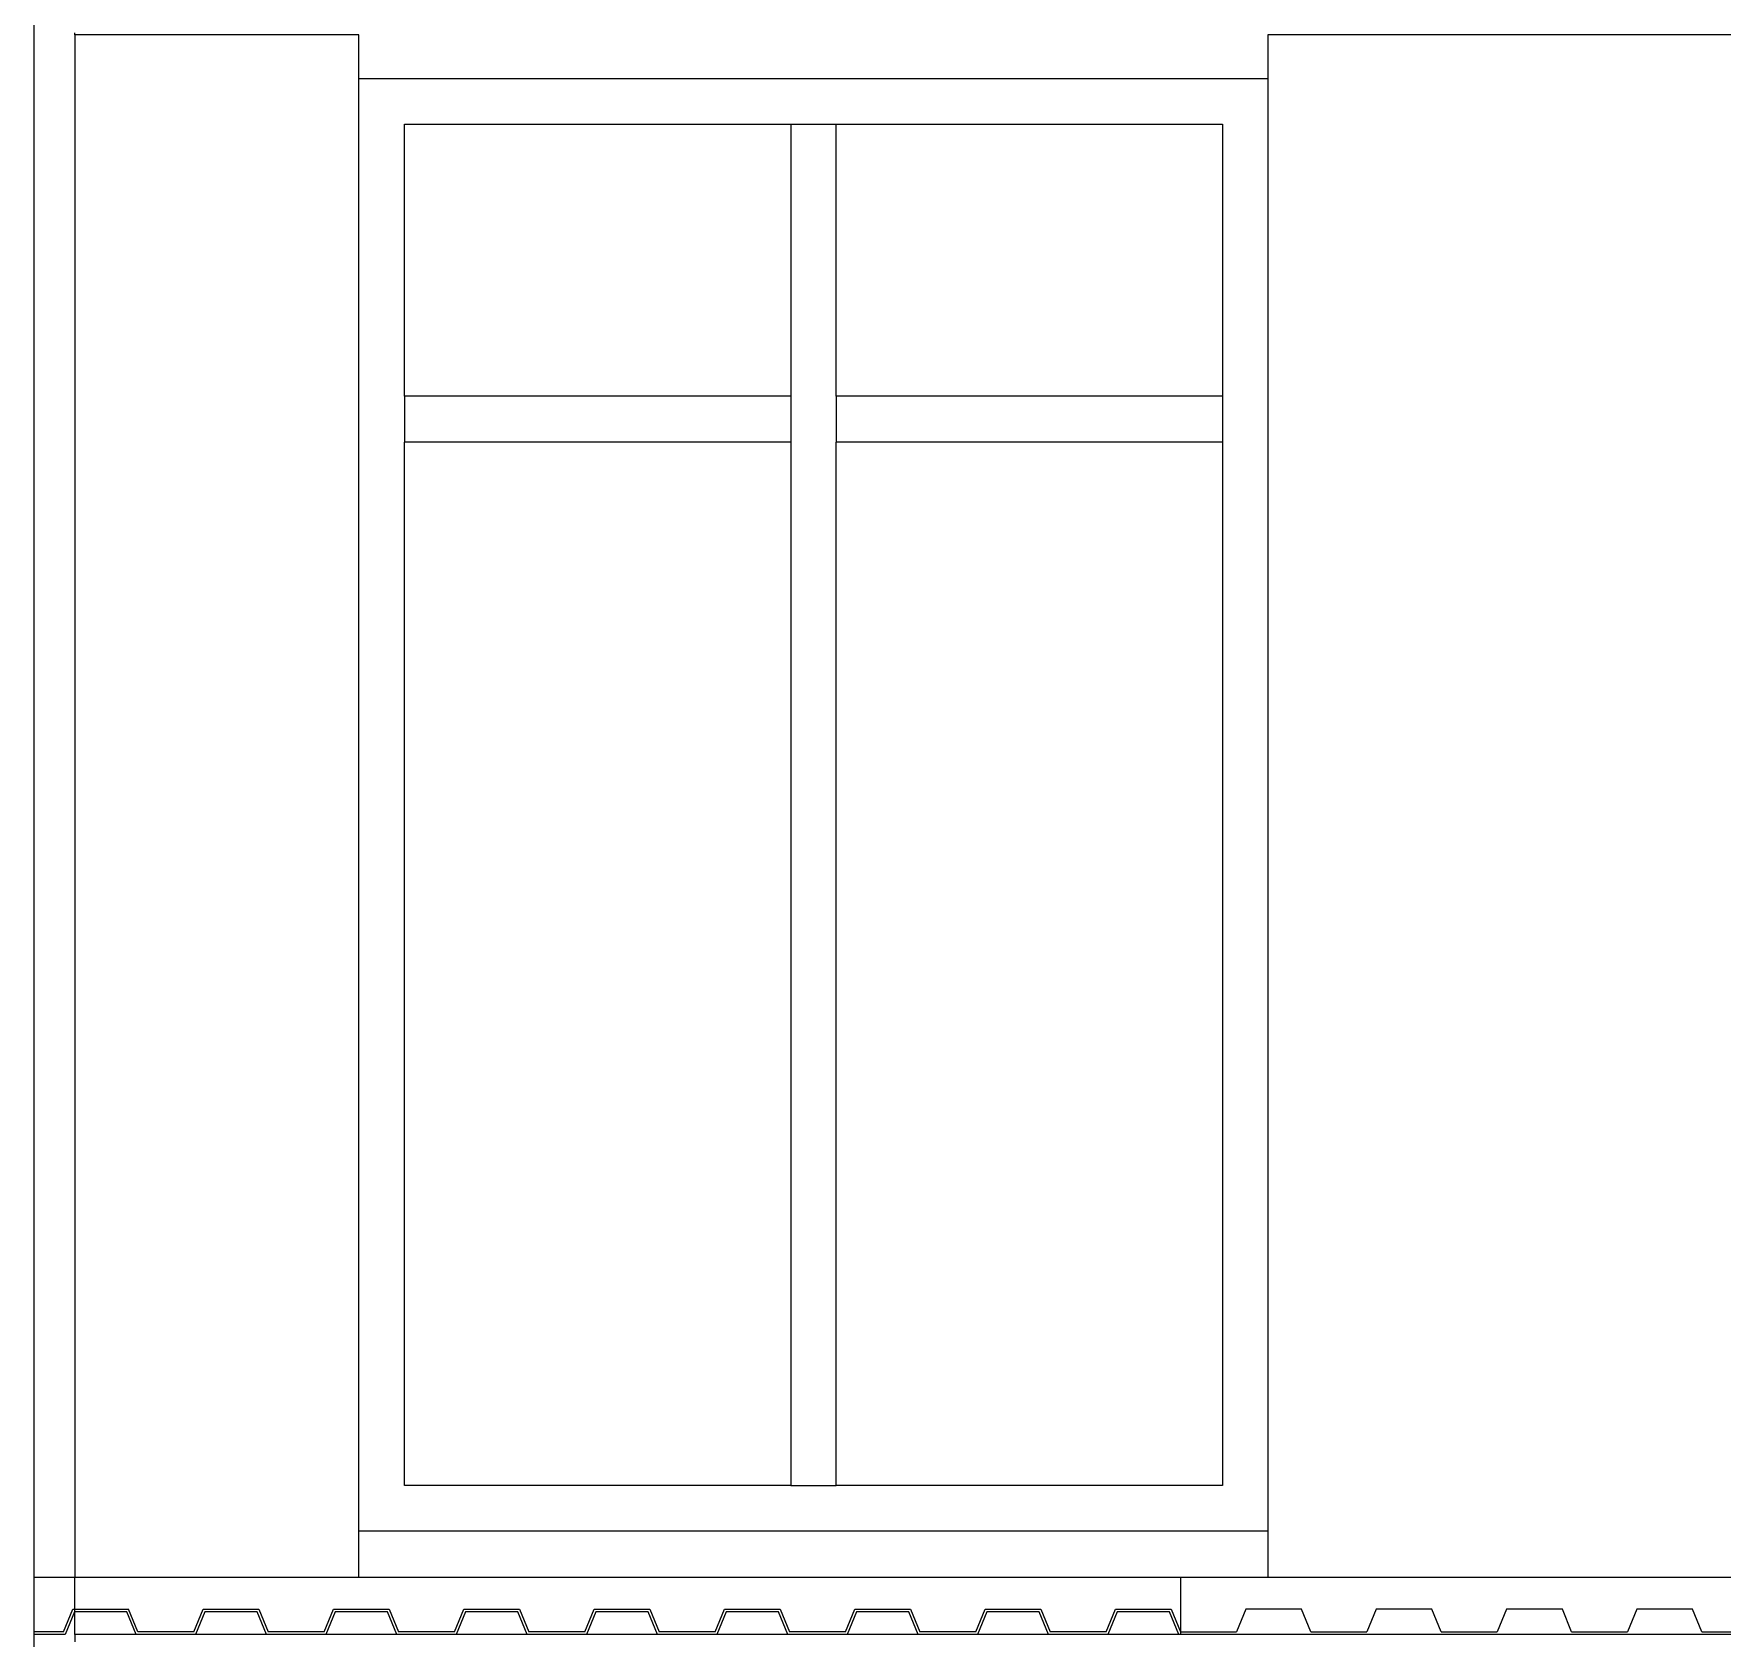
# Model space of a CAD drawing. Extents: x -49.7 to 49.7, y -10.2 to 18.8.
# Drawn here: x -25.531 to -21.841, y 8.163 to 11.668 of the extents above; entities that cross this region are included whole.
import ezdxf

# ---------------------------------------------------------------- set-up
doc = ezdxf.new("R2010")
doc.units = 0
doc.layers.get('0').update_dxf_attribs({"linetype": 'CONTINUOUS'})

msp = doc.modelspace()

# ---------------------------------------------------------------- linework, layer by layer
for p, q in [((-25.5307, 14.2349), (-25.5307, 8.2963)), ((-25.4407, 11.6663), (-25.4407, 11.6706)), ((-24.8199, 11.6663), (-25.4407, 11.6663)), ((-25.4407, 11.6663), (-25.4407, 8.2963)), ((-24.8199, 11.5706), (-24.8199, 11.6663)), ((-21.6912, 11.6663), (-22.8334, 11.6663)), ((-22.8334, 11.6663), (-22.8334, 11.5706)), ((-24.8199, 11.5706), (-22.8334, 11.5706)), ((-24.8199, 8.3963), (-24.8199, 11.5706)), ((-22.8334, 11.5706), (-22.8334, 8.3963)), ((-24.7206, 10.8763), (-24.7206, 11.4706)), ((-24.7206, 11.4706), (-23.8763, 11.4706)), ((-23.8763, 11.4706), (-23.777, 11.4706)), ((-23.8763, 11.4706), (-23.8763, 10.8763)), ((-23.777, 10.8763), (-23.777, 11.4706)), ((-23.777, 11.4706), (-22.9327, 11.4706)), ((-22.9327, 11.4706), (-22.9327, 10.8763)), ((-23.8763, 10.8763), (-24.7206, 10.8763)), ((-24.7206, 10.8763), (-24.7206, 10.7763)), ((-23.8763, 10.8763), (-23.8763, 10.7763)), ((-22.9327, 10.8763), (-23.777, 10.8763)), ((-23.777, 10.8763), (-23.777, 10.7763)), ((-22.9327, 10.8763), (-22.9327, 10.7763)), ((-23.8763, 10.7763), (-24.7206, 10.7763)), ((-24.7206, 8.4963), (-24.7206, 10.7763)), ((-23.8763, 10.7763), (-23.8763, 8.4963)), ((-22.9327, 10.7763), (-23.777, 10.7763)), ((-23.777, 8.4963), (-23.777, 10.7763)), ((-22.9327, 10.7763), (-22.9327, 8.4963)), ((-23.8763, 8.4963), (-24.7206, 8.4963)), ((-23.8763, 8.4963), (-23.777, 8.4963)), ((-22.9327, 8.4963), (-23.777, 8.4963)), ((-22.8334, 8.3963), (-24.8199, 8.3963)), ((-24.8199, 8.2963), (-24.8199, 8.3963)), ((-22.8334, 8.3963), (-22.8334, 8.2963)), ((-25.5307, 8.2963), (-25.4407, 8.2963)), ((-25.5307, 8.2963), (-25.5307, 8.1763)), ((-25.4407, 8.2963), (-24.8199, 8.2963)), ((-25.4407, 8.2263), (-25.4407, 8.2963)), ((-24.8199, 8.2963), (-23.0243, 8.2963)), ((-23.0243, 8.2963), (-23.0243, 8.1763)), ((-23.0243, 8.2963), (-22.8334, 8.2963)), ((-23.0243, 8.2963), (-23.0243, 8.1763)), ((-22.8334, 8.2963), (-21.6912, 8.2963)), ((-25.466, 8.1763), (-25.4456, 8.2263)), ((-25.4417, 8.2206), (-25.462, 8.1706)), ((-25.4456, 8.2263), (-25.4407, 8.2263)), ((-25.4407, 8.2206), (-25.4417, 8.2206)), ((-25.4407, 8.2263), (-25.3235, 8.2263)), ((-25.4407, 8.2206), (-25.4407, 8.2263)), ((-25.4407, 8.1706), (-25.4407, 8.2206)), ((-25.3275, 8.2206), (-25.4407, 8.2206)), ((-25.3071, 8.1706), (-25.3275, 8.2206)), ((-25.3032, 8.1763), (-25.3235, 8.2263)), ((-25.1811, 8.1763), (-25.1608, 8.2263)), ((-25.1568, 8.2206), (-25.1772, 8.1706)), ((-25.1608, 8.2263), (-25.0387, 8.2263)), ((-25.0426, 8.2206), (-25.1568, 8.2206)), ((-25.0223, 8.1706), (-25.0426, 8.2206)), ((-25.0387, 8.2263), (-25.0183, 8.1763)), ((-24.8963, 8.1763), (-24.8759, 8.2263)), ((-24.872, 8.2206), (-24.8923, 8.1706)), ((-24.8759, 8.2263), (-24.7538, 8.2263)), ((-24.7578, 8.2206), (-24.872, 8.2206)), ((-24.7374, 8.1706), (-24.7578, 8.2206)), ((-24.7538, 8.2263), (-24.7335, 8.1763)), ((-24.6114, 8.1763), (-24.5911, 8.2263)), ((-24.5871, 8.2206), (-24.6075, 8.1706)), ((-24.5911, 8.2263), (-24.469, 8.2263)), ((-24.4729, 8.2206), (-24.5871, 8.2206)), ((-24.4526, 8.1706), (-24.4729, 8.2206)), ((-24.469, 8.2263), (-24.4486, 8.1763)), ((-24.3265, 8.1763), (-24.3062, 8.2263)), ((-24.3023, 8.2206), (-24.3226, 8.1706)), ((-24.3062, 8.2263), (-24.1841, 8.2263)), ((-24.1881, 8.2206), (-24.3023, 8.2206)), ((-24.1677, 8.1706), (-24.1881, 8.2206)), ((-24.1841, 8.2263), (-24.1638, 8.1763)), ((-24.0417, 8.1763), (-24.0213, 8.2263)), ((-24.0174, 8.2206), (-24.0377, 8.1706)), ((-24.0213, 8.2263), (-23.8993, 8.2263)), ((-23.9032, 8.2206), (-24.0174, 8.2206)), ((-23.8829, 8.1706), (-23.9032, 8.2206)), ((-23.8993, 8.2263), (-23.8789, 8.1763)), ((-23.7568, 8.1763), (-23.7365, 8.2263)), ((-23.7325, 8.2206), (-23.7529, 8.1706)), ((-23.7365, 8.2263), (-23.6144, 8.2263)), ((-23.7068, 8.2206), (-23.7325, 8.2206)), ((-23.6184, 8.2206), (-23.7068, 8.2206)), ((-23.598, 8.1706), (-23.6184, 8.2206)), ((-23.6144, 8.2263), (-23.5941, 8.1763)), ((-23.472, 8.1763), (-23.4516, 8.2263)), ((-23.4477, 8.2206), (-23.468, 8.1706)), ((-23.4516, 8.2263), (-23.3296, 8.2263)), ((-23.3335, 8.2206), (-23.4477, 8.2206)), ((-23.3131, 8.1706), (-23.3335, 8.2206)), ((-23.3296, 8.2263), (-23.3092, 8.1763)), ((-23.1871, 8.1763), (-23.1668, 8.2263)), ((-23.1628, 8.2206), (-23.1832, 8.1706)), ((-23.1668, 8.2263), (-23.0447, 8.2263)), ((-23.0486, 8.2206), (-23.1628, 8.2206)), ((-23.0283, 8.1706), (-23.0486, 8.2206)), ((-23.0447, 8.2263), (-23.0243, 8.1763)), ((-22.8819, 8.2263), (-22.9023, 8.1763)), ((-22.7598, 8.2263), (-22.8819, 8.2263)), ((-22.7395, 8.1763), (-22.7598, 8.2263)), ((-22.5971, 8.2263), (-22.6174, 8.1763)), ((-22.475, 8.2263), (-22.5971, 8.2263)), ((-22.4546, 8.1763), (-22.475, 8.2263)), ((-22.3122, 8.2263), (-22.3326, 8.1763)), ((-22.2542, 8.2263), (-22.3122, 8.2263)), ((-22.1901, 8.2263), (-22.2542, 8.2263)), ((-22.1698, 8.1763), (-22.1901, 8.2263)), ((-22.0273, 8.2263), (-22.0477, 8.1763)), ((-21.9053, 8.2263), (-22.0273, 8.2263)), ((-21.8849, 8.1763), (-21.9053, 8.2263)), ((-25.466, 8.1763), (-25.5307, 8.1763)), ((-25.5307, 8.1763), (-25.5307, 8.1706)), ((-25.462, 8.1706), (-25.5307, 8.1706)), ((-25.5307, 8.1706), (-25.5307, 7.1185)), ((-25.3071, 8.1706), (-25.4407, 8.1706)), ((-25.4407, 8.1706), (-25.4407, 8.1546)), ((-25.1772, 8.1706), (-25.3071, 8.1706)), ((-25.1811, 8.1763), (-25.3032, 8.1763)), ((-25.0223, 8.1706), (-25.1772, 8.1706)), ((-24.8923, 8.1706), (-25.0223, 8.1706)), ((-24.8963, 8.1763), (-25.0183, 8.1763)), ((-24.7374, 8.1706), (-24.8923, 8.1706)), ((-24.6075, 8.1706), (-24.7374, 8.1706)), ((-24.6114, 8.1763), (-24.7335, 8.1763)), ((-24.4526, 8.1706), (-24.6075, 8.1706)), ((-24.3226, 8.1706), (-24.4526, 8.1706)), ((-24.3265, 8.1763), (-24.4486, 8.1763)), ((-24.1677, 8.1706), (-24.3226, 8.1706)), ((-24.0377, 8.1706), (-24.1677, 8.1706)), ((-24.0417, 8.1763), (-24.1638, 8.1763)), ((-23.8829, 8.1706), (-24.0377, 8.1706)), ((-23.7529, 8.1706), (-23.8829, 8.1706)), ((-23.7568, 8.1763), (-23.8789, 8.1763)), ((-23.6545, 8.1706), (-23.7529, 8.1706)), ((-23.598, 8.1706), (-23.6545, 8.1706)), ((-23.468, 8.1706), (-23.598, 8.1706)), ((-23.472, 8.1763), (-23.5941, 8.1763)), ((-23.3131, 8.1706), (-23.468, 8.1706)), ((-23.1832, 8.1706), (-23.3131, 8.1706)), ((-23.1871, 8.1763), (-23.3092, 8.1763)), ((-23.0283, 8.1706), (-23.1832, 8.1706)), ((-23.0293, 8.1706), (-23.0292, 8.1728)), ((-23.0243, 8.1706), (-23.0283, 8.1706)), ((-23.0243, 8.1763), (-23.0243, 8.1706)), ((-23.0243, 8.1763), (-22.9131, 8.1763)), ((-22.9004, 8.1706), (-23.0243, 8.1706)), ((-22.9131, 8.1763), (-22.9023, 8.1763)), ((-22.2342, 8.1706), (-22.9004, 8.1706)), ((-22.7395, 8.1763), (-22.6174, 8.1763)), ((-22.4546, 8.1763), (-22.3326, 8.1763)), ((-20.6938, 8.1706), (-22.2342, 8.1706)), ((-22.1698, 8.1763), (-22.0477, 8.1763)), ((-21.8849, 8.1763), (-21.7628, 8.1763))]:
    msp.add_line(p, q)

doc.saveas('drawing.dxf')
